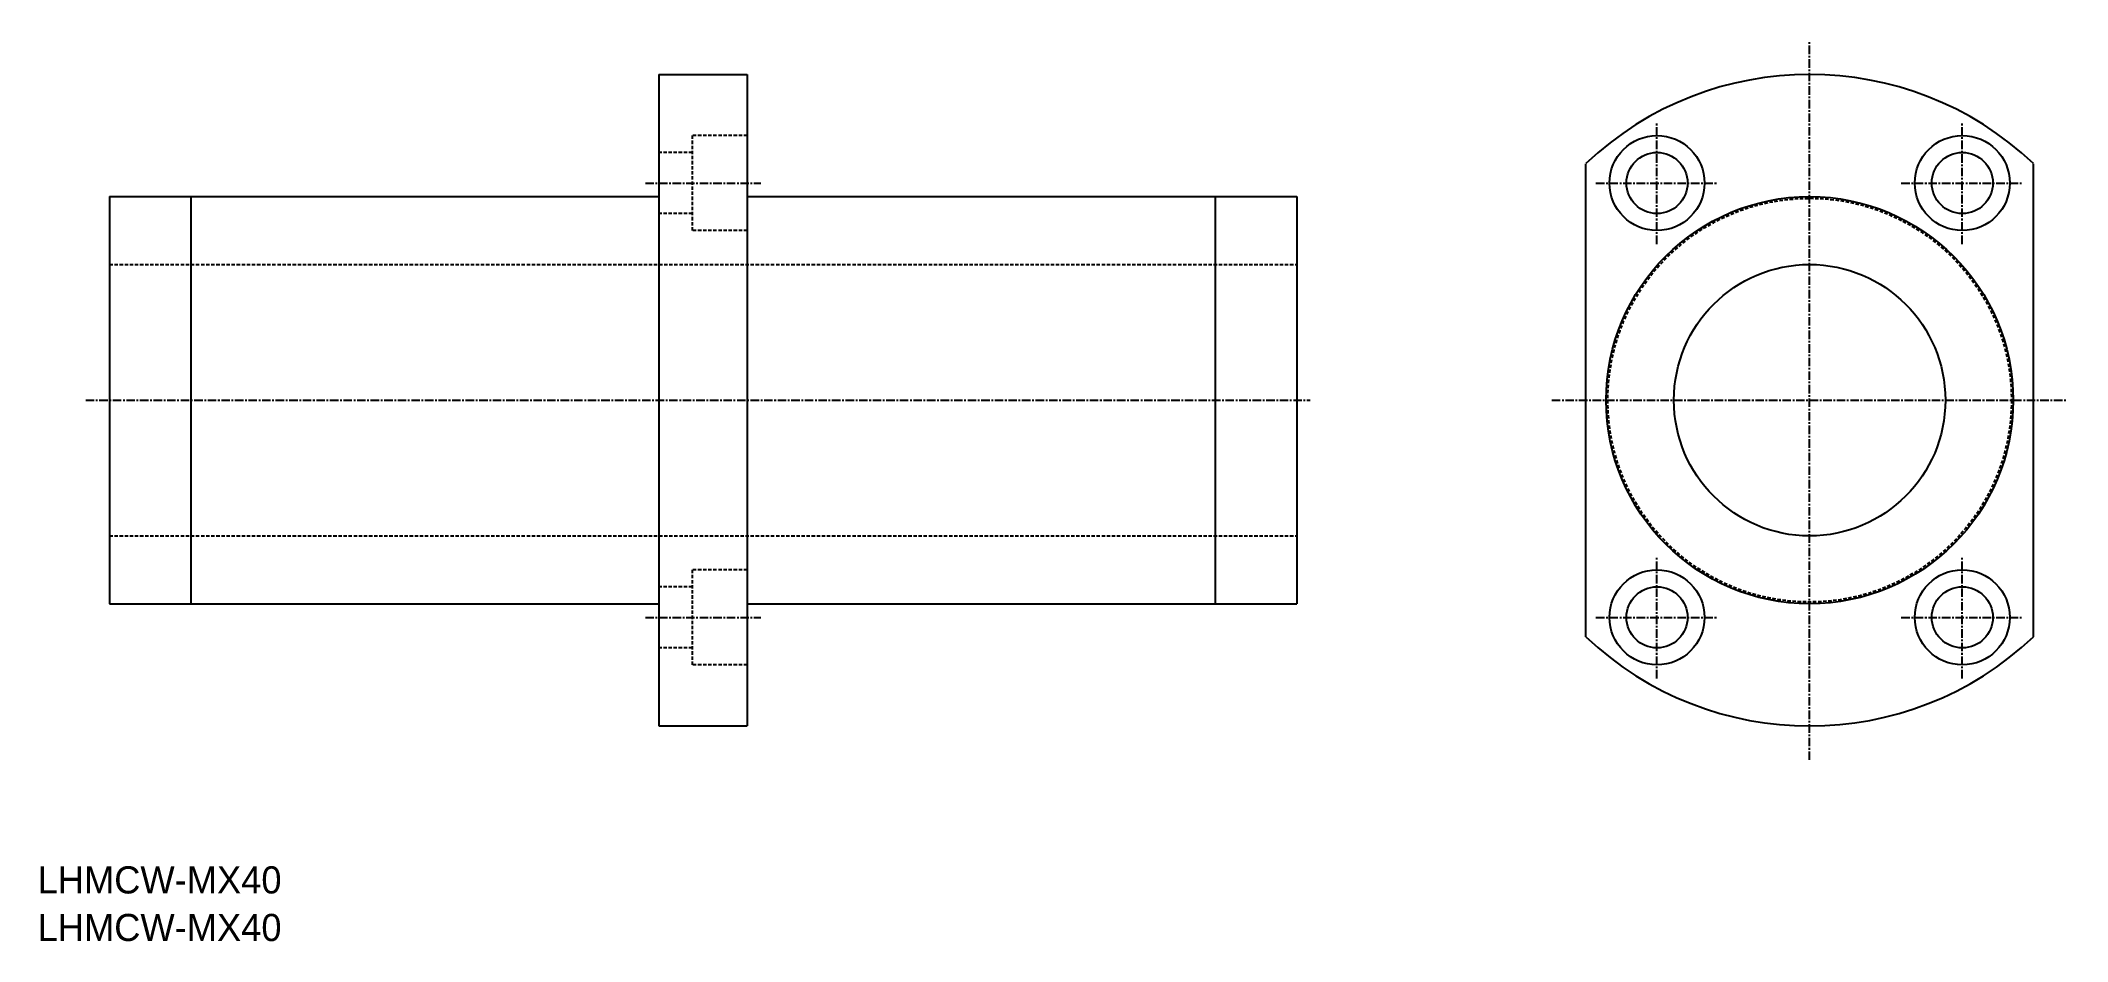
# Model space of a CAD drawing. Extents: x 352 to 651, y -269 to -136.
import ezdxf

# ---------------------------------------------------------------- set-up
doc = ezdxf.new("R2010")
doc.units = 0
doc.linetypes.add('CENTER', pattern=[2, 1.25, -0.25, 0.25, -0.25])
doc.linetypes.add('DASHED', pattern=[0.75, 0.5, -0.25])
doc.layers.get('0').update_dxf_attribs({"linetype": 'CONTINUOUS'})
doc.layers.add('CENTER', color=1, linetype='CENTER')

msp = doc.modelspace()

# ---------------------------------------------------------------- linework, layer by layer
at = {"color": 7, "linetype": 'CONTINUOUS'}
for p, q in [((443.29, -140.83), (456.29, -140.83)), ((443.29, -140.83), (443.29, -236.83)), ((456.29, -140.83), (456.29, -236.83)), ((579.89, -223.69), (579.89, -153.98)), ((645.89, -223.69), (645.89, -153.98)), ((362.29, -158.83), (443.29, -158.83)), ((362.29, -158.83), (362.29, -218.83)), ((374.29, -158.83), (374.29, -218.83)), ((456.29, -158.83), (537.29, -158.83)), ((525.29, -158.83), (525.29, -218.83)), ((537.29, -158.83), (537.29, -218.83)), ((362.29, -218.83), (443.29, -218.83)), ((456.29, -218.83), (537.29, -218.83)), ((443.29, -236.83), (456.29, -236.83))]:
    msp.add_line(p, q, dxfattribs=at)
at = {"color": 3, "linetype": 'DASHED'}
for p, q in [((448.19, -152.33), (443.29, -152.33)), ((448.19, -149.83), (448.19, -163.83)), ((456.29, -149.83), (448.19, -149.83)), ((448.19, -161.33), (443.29, -161.33)), ((456.29, -163.83), (448.19, -163.83)), ((362.29, -168.83), (537.29, -168.83)), ((362.29, -208.83), (537.29, -208.83)), ((448.19, -213.83), (448.19, -227.83)), ((456.29, -213.83), (448.19, -213.83)), ((448.19, -216.33), (443.29, -216.33)), ((448.19, -225.33), (443.29, -225.33)), ((456.29, -227.83), (448.19, -227.83))]:
    msp.add_line(p, q, dxfattribs=at)
at = {"color": 7, "linetype": 'CONTINUOUS'}
for centre, radius in [((590.39, -156.83), 7), ((590.39, -156.83), 4.5), ((635.39, -156.83), 7), ((635.39, -156.83), 4.5), ((612.89, -188.83), 30), ((612.89, -188.83), 20), ((590.39, -220.83), 7), ((635.39, -220.83), 7), ((590.39, -220.83), 4.5), ((635.39, -220.83), 4.5)]:
    msp.add_circle(centre, radius, dxfattribs=at)
at = {"color": 3, "linetype": 'DASHED'}
msp.add_circle((612.89, -188.83), 29.75, dxfattribs=at)
at = {"color": 7, "linetype": 'CONTINUOUS'}
for start, end in [(46.5675, 133.4325), (226.5675, 313.4325)]:
    msp.add_arc((612.89, -188.83), 48, start, end, dxfattribs=at)
at = {"layer": 'CENTER', "color": 1, "linetype": 'CENTER'}
for p, q in [((612.89, -241.83), (612.89, -135.83)), ((590.39, -165.83), (590.39, -147.83)), ((635.39, -165.83), (635.39, -147.83)), ((441.29, -156.83), (458.29, -156.83)), ((581.39, -156.83), (599.39, -156.83)), ((626.39, -156.83), (644.39, -156.83)), ((358.79, -188.83), (539.29, -188.83)), ((574.89, -188.83), (650.89, -188.83)), ((590.39, -229.83), (590.39, -211.83)), ((635.39, -229.83), (635.39, -211.83)), ((441.29, -220.83), (458.29, -220.83)), ((581.39, -220.83), (599.39, -220.83)), ((626.39, -220.83), (644.39, -220.83))]:
    msp.add_line(p, q, dxfattribs=at)

# ---------------------------------------------------------------- texts
at = {"color": 7, "linetype": 'CONTINUOUS'}
for p in [(351.7, -261.52), (351.7, -268.53)]:
    msp.add_text('LHMCW-MX40', height=4, dxfattribs=at).set_placement(p)

doc.saveas('drawing.dxf')
